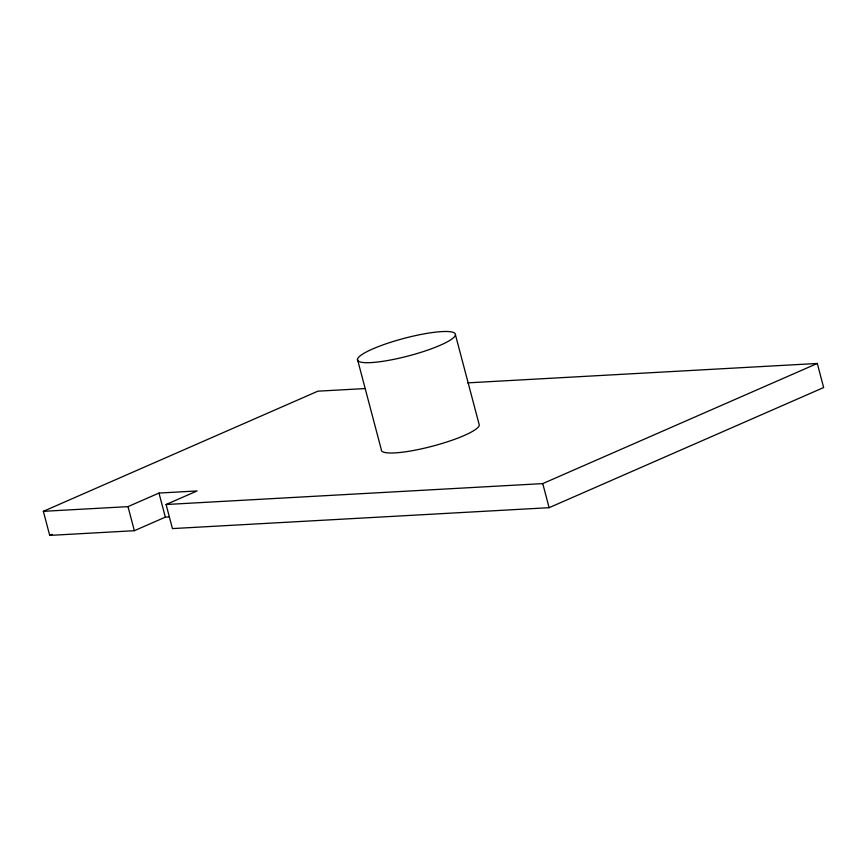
<?xml version="1.0" encoding="UTF-8"?>
<svg xmlns="http://www.w3.org/2000/svg" width="867" height="867" viewBox="0 0 867 867"><rect width="100%" height="100%" fill="white"/><g stroke="black" fill="none" stroke-linecap="round" stroke-linejoin="round"><path stroke-width="1.3" d="M169.293 516.927L165.348 517.144L134.352 530.702L49.712 535.405L43.35 511.324L317.886 391.18L365.126 388.557M49.712 535.405L52.183 534.321M43.35 511.324L127.991 506.631L158.986 493.063L197.08 490.95L166.085 504.518L172.446 528.588L549.114 507.683L823.65 387.549L817.288 363.468L467.703 382.867M166.085 504.518L542.753 483.602L817.288 363.468M542.753 483.602L549.114 507.683M455.446 334.803A50.622 9.049 -14.8 0 1 381.003 361.582A50.622 9.049 -14.8 0 1 382.921 344.903A50.622 9.049 -14.8 0 1 455.446 334.803L479.31 425.101A50.622 9.049 -14.8 0 1 429.208 447.025A50.622 9.049 -14.8 0 1 381.328 449.68L357.475 359.382M158.986 493.063L165.348 517.144M127.991 506.631L134.352 530.702"/></g></svg>
